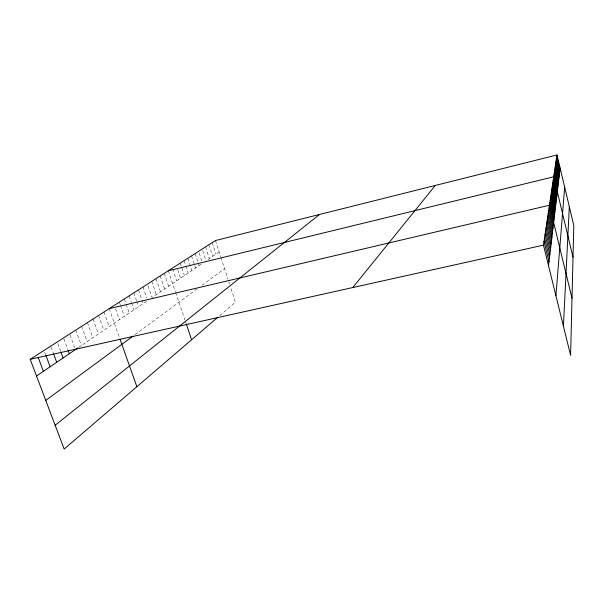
<?xml version="1.0" encoding="UTF-8"?>
<svg xmlns="http://www.w3.org/2000/svg" width="604" height="604" viewBox="0 0 604 604"><rect width="100%" height="100%" fill="white"/><g stroke="black" fill="none" stroke-linecap="round" stroke-linejoin="round"><path stroke-width="0.45" stroke-dasharray="3.02 2.27" d="M219.781 315.598L235.409 302.196L230.335 286.538M135.062 334.601L197.078 288.908M202.068 285.231L224.552 268.667M78.414 347.549L146.9 301.026M201.17 264.159L152.019 297.546L147.731 285.05M208.025 259.501L219.139 251.951M44.681 352.155L45.647 354.729M51.015 347.013L53.227 352.955M57.818 343.676L60.611 351.234M63.858 338.814L67.731 349.323M70.034 334.835L74.798 347.836M75.757 330.101L81.389 345.526M81.661 326.319L87.195 341.577M87.421 322.627L92.873 337.727M98.55 315.492L103.843 330.275M93.046 319.018L98.422 333.959M103.933 312.041L109.143 326.673M109.188 308.667L119.35 337.296M115.53 308.742L119.403 319.705M124.296 298.988L125.836 303.374M126.138 304.257L129.218 313.038M119.373 302.143L120.309 304.801M120.619 305.692L124.364 316.337M129.12 295.892L131.242 301.985M131.544 302.853L133.967 309.807M133.839 292.872L136.527 300.618M136.829 301.479L138.626 306.643M142.989 287.006L146.772 297.983M138.459 289.905L143.178 303.548M156.028 278.648L160.505 291.785M151.77 281.373L156.308 294.639M160.203 275.968L164.628 288.984M168.312 270.773L175.334 291.596M175.636 292.487L184.854 319.803M185.39 321.388L185.979 323.14M164.296 273.348L168.659 286.243M172.653 269.014L176.625 280.837M180.241 263.125L184.394 275.56M177.742 269.807L180.543 278.172M187.821 258.263L191.868 270.479M184.069 260.671L185.534 265.073M185.821 265.949L188.169 272.993M191.498 255.907L195.5 268.01M199.214 253.016L202.008 261.509M195.115 253.589L199.071 265.586M205.556 246.893L209.377 258.587M202.695 250.773L206.002 260.875M212.208 242.627L215.945 254.125M208.916 244.741L212.691 256.338M215.447 240.551L220.694 256.745M220.951 257.538L227.98 279.259M228.773 281.691L229.558 284.129"/><path stroke-width="0.91" d="M563.419 326.205L569.323 206.719M555.914 295.733L564.672 187.172M548.53 265.722L560.119 168.025M557.009 154.949L573.8 225.526L570.599 355.356L543.464 245.141L557.009 154.949L215.447 240.551L30.2 359.304L64.16 449.051L217.802 317.296M352.789 287.549L435.288 185.458M55.153 425.231L319.508 214.473M45.753 400.399L133.023 336.103M36.519 376.005L77.667 348.055M168.312 270.773L553.725 176.798L573.015 257.221M109.188 308.667L549.459 205.232L572.003 298.233M30.2 359.304L543.464 245.141M38.188 357.417L43.42 371.317M45.964 355.59L50.14 366.749M53.545 353.808L56.7 362.294M60.921 352.072L63.095 357.946M68.048 350.207L69.339 353.71M119.97 339.063L136.874 386.696M186.274 324.023L191.589 339.773M545.05 234.563L549.882 254.284M544.536 237.984L549.444 257.983M544.008 241.509L548.991 261.789M548.258 213.204L552.63 231.173M547.836 216.006L552.267 234.201M547.405 218.89L551.897 237.319M546.96 221.849L551.52 240.528M546.499 224.892L551.127 243.82M546.031 228.025L550.727 247.21M545.548 231.249L550.312 250.698M550.916 195.522L554.902 212.012M550.561 197.855L554.6 214.548M550.206 200.256L554.291 217.146M549.836 202.71L553.974 219.811M549.066 207.821L553.317 225.337M548.666 210.479L552.977 228.214M554.011 174.896L557.552 189.656M553.445 178.693L557.062 193.778M553.151 180.634L556.812 195.877M552.856 182.612L556.563 198.029M552.547 184.643L556.299 200.226M552.237 186.712L556.035 202.468M551.92 188.833L555.763 204.771M551.595 191.007L555.484 207.127M551.256 193.235L555.197 209.543M556.79 156.428L559.931 169.626M556.563 157.938L559.734 171.264M556.329 159.479L559.538 172.933M556.095 161.049L559.334 174.639M555.854 162.65L559.13 176.383M555.605 164.288L558.919 178.157M555.355 165.964L558.7 179.969M555.099 167.67L558.481 181.827M554.834 169.422L558.255 183.722M554.57 171.204L558.028 185.655M554.298 173.031L557.794 187.633"/></g></svg>
